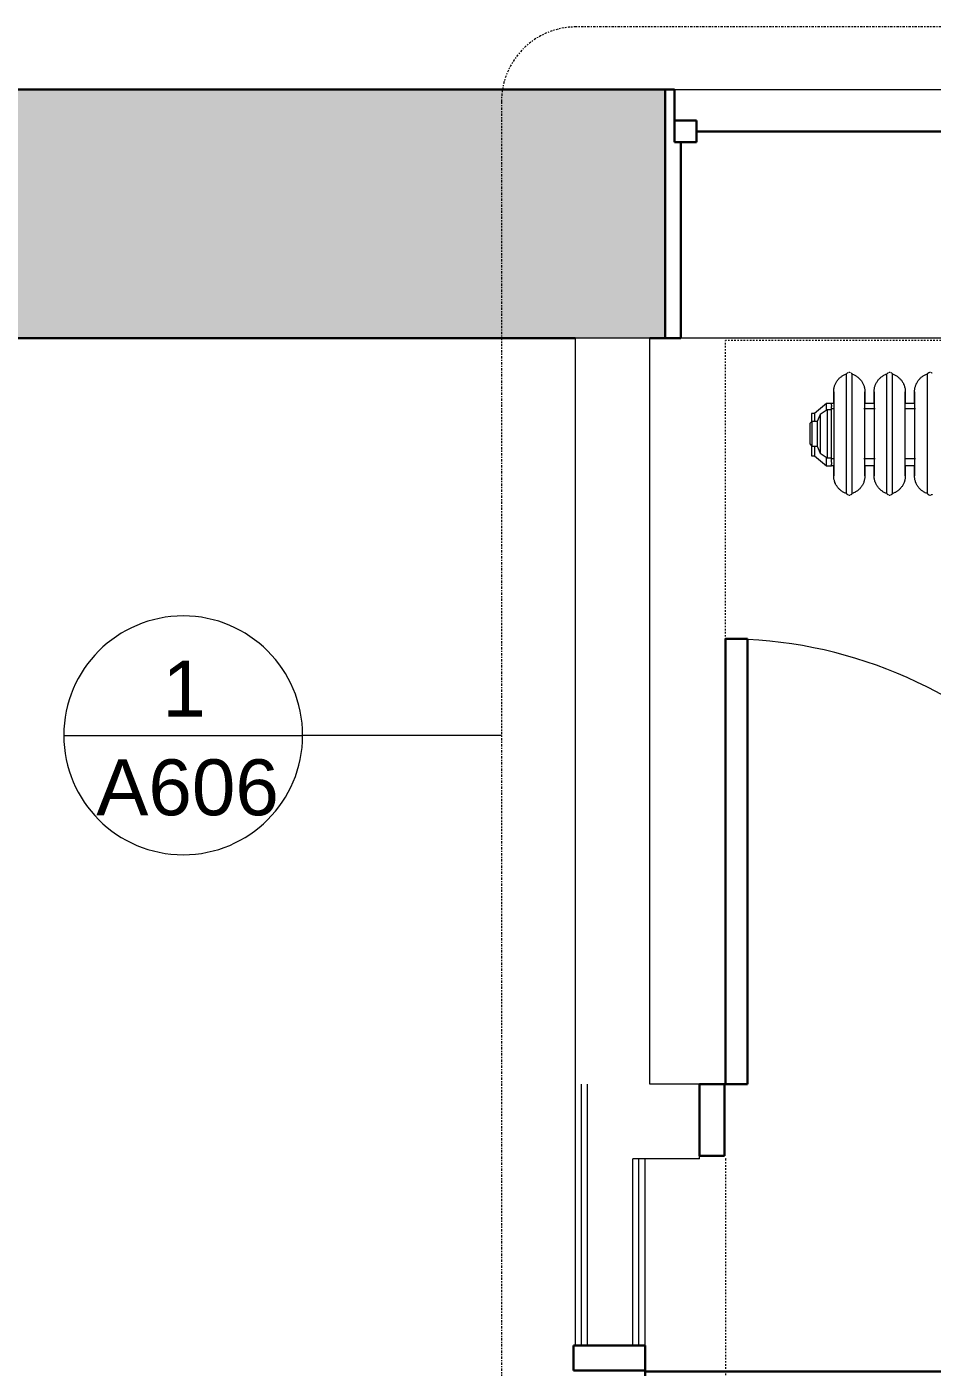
# Model space of a CAD drawing. Header units: inches. Extents: x -1176 to 1507, y -2587 to 978.
# Drawn here: x -149.1 to -76.3, y 460.9 to 568.7 of the extents above; entities that cross this region are included whole.
import ezdxf

# ---------------------------------------------------------------- set-up
doc = ezdxf.new("R2010")
doc.units = ezdxf.units.IN
doc.header["$MEASUREMENT"] = 0
doc.linetypes.add('Dash', pattern=[0.25, 0.125, -0.125])
doc.linetypes.add('Dash Dot 3_16_', pattern=[0.3125, 0.1875, -0.0625, 0, -0.0625])
for name, color, linetype, lineweight in [('A-ANNO-SYMB', 150, 'Continuous', 9), ('A-DOOR', 31, 'Continuous', 18), ('A-DOOR-FRAM', 31, 'Continuous', 30), ('A-GENM', 13, 'Continuous', 18), ('A-GLAZ', 151, 'Continuous', 18), ('A-WALL', 113, 'Continuous', 18), ('A-WALL-PATT', 111, 'Continuous', 18), ('I-WALL', 2, 'Continuous', 18)]:
    doc.layers.add(name, color=color, linetype=linetype, lineweight=lineweight)
doc.styles.add('Swis721 Lt BT', font='swissl.ttf', dxfattribs={"height": 4.5})

# ---------------------------------------------------------------- blocks, each defined once
blk = doc.blocks.new('Double Hung - side window 4_ X 6_ 3_ H 3-6128194-2nd Floor Construction')
at = {"layer": 'A-GLAZ', "color": 8, "lineweight": 30}
for p, q in [((-22.12, 10), (-21.37, 10)), ((-21.37, 5.75), (-21.37, 10)), ((21.37, 5.75), (21.37, 10)), ((22.12, 10), (21.37, 10)), ((-21.37, 7.5), (-21.37, 5.75)), ((-21.37, 7.5), (-19.62, 7.5)), ((-19.62, 7.5), (-19.62, 5.75)), ((-19.62, 6.62), (19.62, 6.62)), ((19.62, 7.5), (19.62, 5.75)), ((21.37, 7.5), (19.62, 7.5)), ((21.37, 7.5), (21.37, 5.75)), ((-21.37, 5.75), (-19.62, 5.75)), ((-21.37, 5.75), (-20.87, 5.75)), ((-20.87, -10), (-20.87, 5.75)), ((21.37, 5.75), (19.62, 5.75)), ((20.87, 5.75), (21.37, 5.75)), ((20.87, 5.75), (20.87, -10)), ((-20.87, -10), (-22.12, -10)), ((20.87, -10), (22.12, -10))]:
    blk.add_line(p, q, dxfattribs=at)
blk = doc.blocks.new('Single Flush - D2 3_ X 8_-8252885-2nd Floor Construction')
at = {"layer": 'A-DOOR', "lineweight": 30}
for p, q in [((16.15625, -2.8125), (17.90625, -2.8125)), ((16.15625, -38.625), (16.15625, -2.8125)), ((17.90625, -2.8125), (17.90625, -38.625)), ((17.90625, -38.625), (16.15625, -38.625))]:
    blk.add_line(p, q, dxfattribs=at)
at = {"layer": 'A-DOOR', "lineweight": 9}
blk.add_arc((17.90625, -2.8125), 35.8125, 179.5, 270, dxfattribs=at)
at = {"layer": 'A-DOOR-FRAM'}
for p, q in [((-20, 2.9375), (-20, -2.8125)), ((-20, 2.9375), (-18, 2.9375)), ((-18, 2.9375), (-18, -2.8125)), ((18.000004, 2.9375), (18.000004, -2.8125)), ((18.000004, 2.9375), (20.000004, 2.9375)), ((20.000004, 2.9375), (20.000004, -2.8125)), ((-20, -2.8125), (-18, -2.8125)), ((18.000004, -2.8125), (20.000004, -2.8125))]:
    blk.add_line(p, q, dxfattribs=at)
blk = doc.blocks.new('Single Flush - D2 3_ X 8_-8252915-2nd Floor Construction')
at = {"layer": 'A-DOOR', "lineweight": 30}
for p, q in [((16.16, -3), (17.91, -3)), ((16.16, -38.81), (16.16, -3)), ((17.91, -3), (17.91, -38.81)), ((17.91, -38.81), (16.16, -38.81))]:
    blk.add_line(p, q, dxfattribs=at)
at = {"layer": 'A-DOOR', "lineweight": 9}
blk.add_arc((17.91, -3), 35.81, 179.5, 270, dxfattribs=at)
at = {"layer": 'A-DOOR-FRAM'}
for p, q in [((-20, 2.75), (-20, -3)), ((-20, 2.75), (-18, 2.75)), ((-18, 2.75), (-18, -3)), ((18, 2.75), (18, -3)), ((18, 2.75), (20, 2.75)), ((20, 2.75), (20, -3)), ((-20, -3), (-18, -3)), ((18, -3), (20, -3))]:
    blk.add_line(p, q, dxfattribs=at)
at = {"layer": 'A-GENM', "linetype": 'Dash', "lineweight": 9}
for p, q in [((-17.91, 50.81), (-29.91, 50.81)), ((-29.91, 3), (-29.91, 50.81)), ((-17.91, 50.81), (17.91, 50.81)), ((-17.91, 3), (-17.91, 50.81)), ((17.91, 3), (17.91, 50.81)), ((17.87, 3), (17.91, 3)), ((-35.91, -3), (-35.91, -62.81)), ((17.87, -3), (17.91, -3)), ((17.91, -3), (17.91, -62.81)), ((-35.91, -62.81), (17.91, -62.81))]:
    blk.add_line(p, q, dxfattribs=at)
blk = doc.blocks.new('Cast_Iron_Radiator_8182 - Cast_Iron_Radiator_8182-V47-2nd Floor Construction')
at = {"layer": 'A-GENM', "lineweight": 9}
for p, q in [((-5.94, 4.85), (-5.97, 4.81)), ((-5.97, 1), (-5.97, 4.81)), ((-5.75, 4.93), (-5.79, 4.93)), ((-5.71, 4.93), (-5.75, 4.93)), ((-5.53, 4.81), (-5.56, 4.85)), ((-5.53, 1), (-5.53, 4.81)), ((-2.69, 4.85), (-2.72, 4.81)), ((-2.72, 1), (-2.72, 4.81)), ((-2.5, 4.93), (-2.54, 4.93)), ((-2.46, 4.93), (-2.5, 4.93)), ((-2.28, 4.81), (-2.31, 4.85)), ((-2.28, 1), (-2.28, 4.81)), ((0.56, 4.85), (0.53, 4.81)), ((0.53, 1), (0.53, 4.81)), ((0.75, 4.93), (0.71, 4.93)), ((0.79, 4.93), (0.75, 4.93)), ((-7.58, 2.44), (-8.54, 1.63)), ((-7.18, 2.44), (-7.58, 2.44)), ((-7.58, 1.94), (-7.58, 2.44)), ((-7, 2.44), (-7.18, 2.44)), ((-7.18, 2.29), (-7.18, 2.44)), ((-7.18, 2.3), (-7.18, 2.19)), ((-7.18, 2.01), (-7.18, 2.19)), ((-3.75, 2.44), (-4.5, 2.44)), ((-0.5, 2.44), (-1.25, 2.44)), ((-8.54, 1.63), (-8.79, 1.63)), ((-8.79, 1.63), (-8.79, 0.98)), ((-8.54, 1.63), (-8.54, 1.03)), ((-8.09, 1.55), (-8.33, 0.99)), ((-7.54, 1.93), (-8.09, 1.55)), ((-8.09, 1.55), (-8.09, -1.55)), ((-7.18, 1.93), (-7.54, 1.93)), ((-7.54, 1.93), (-7.54, -1.93)), ((-6.93, 2), (-7.18, 2)), ((-7.18, -2), (-7.18, 2)), ((-3.68, 2), (-4.57, 2)), ((-0.44, 2), (-1.32, 2)), ((-8.75, 0.99), (-8.93, 0.82)), ((-8.93, 0.82), (-8.93, -0.82)), ((-8.33, 0.99), (-8.75, 0.99)), ((-8.75, 0.99), (-8.75, -0.99)), ((-8.33, 0.99), (-8.33, -0.99)), ((-7, 1), (-7, -1)), ((-5.97, -1), (-5.97, 1)), ((-5.53, -1), (-5.53, 1)), ((-4.5, -1), (-4.5, 1)), ((-3.75, 1), (-3.75, -1)), ((-2.72, -1), (-2.72, 1)), ((-2.28, -1), (-2.28, 1)), ((-1.25, -1), (-1.25, 1)), ((-0.5, 1), (-0.5, -1)), ((0.53, -1), (0.53, 1)), ((-8.93, -0.82), (-8.75, -0.99)), ((-8.79, -0.96), (-8.79, -1.77)), ((-8.75, -0.99), (-8.33, -0.99)), ((-8.54, -1.01), (-8.54, -1.77)), ((-8.33, -0.99), (-8.09, -1.55)), ((-5.97, -4.81), (-5.97, -1)), ((-5.53, -4.81), (-5.53, -1)), ((-2.72, -4.81), (-2.72, -1)), ((-2.28, -4.81), (-2.28, -1)), ((0.53, -4.81), (0.53, -1)), ((-8.79, -1.77), (-8.54, -1.77)), ((-8.54, -1.77), (-7.58, -2.57)), ((-8.09, -1.55), (-7.54, -1.93)), ((-7.58, -2.57), (-7.58, -1.92)), ((-7.54, -1.93), (-7.18, -1.93)), ((-7.18, -2), (-6.93, -2)), ((-7.18, -2.29), (-7.18, -2.02)), ((-4.57, -2), (-3.68, -2)), ((-1.32, -2), (-0.44, -2)), ((-7.58, -2.57), (-7.18, -2.57)), ((-7.18, -2.3), (-7.18, -2.45)), ((-7.18, -2.55), (-7.18, -2.44)), ((-7.18, -2.56), (-7.18, -2.57)), ((-7.18, -2.56), (-7, -2.56)), ((-4.5, -2.56), (-3.75, -2.56)), ((-1.25, -2.56), (-0.5, -2.56)), ((-5.97, -4.81), (-5.94, -4.85)), ((-5.79, -4.93), (-5.75, -4.93)), ((-5.75, -4.93), (-5.71, -4.93)), ((-5.56, -4.85), (-5.53, -4.81)), ((-2.72, -4.81), (-2.69, -4.85)), ((-2.54, -4.93), (-2.5, -4.93)), ((-2.5, -4.93), (-2.46, -4.93)), ((-2.31, -4.85), (-2.28, -4.81)), ((0.53, -4.81), (0.56, -4.85)), ((0.71, -4.93), (0.75, -4.93)), ((0.75, -4.93), (0.79, -4.93))]:
    blk.add_line(p, q, dxfattribs=at)
at = {"layer": 'A-GENM', "lineweight": 9, "flags": 128}
for points in [[(-7, 3.38), (-7, 3.44), (-7, 3.5), (-6.99, 3.56), (-6.98, 3.62), (-6.97, 3.68), (-6.96, 3.74), (-6.94, 3.8), (-6.93, 3.85), (-6.91, 3.91), (-6.88, 3.97), (-6.86, 4.02), (-6.83, 4.08), (-6.8, 4.13), (-6.77, 4.18), (-6.74, 4.23), (-6.71, 4.28), (-6.67, 4.33), (-6.63, 4.37), (-6.59, 4.42), (-6.55, 4.46), (-6.5, 4.5), (-6.46, 4.54), (-6.41, 4.58), (-6.36, 4.61), (-6.31, 4.65), (-6.26, 4.68), (-6.21, 4.71), (-6.16, 4.73), (-6.1, 4.76), (-6.05, 4.78), (-5.99, 4.8)], [(-5.94, 4.85), (-5.94, 4.85), (-5.93, 4.86), (-5.93, 4.87), (-5.92, 4.87), (-5.92, 4.88)], [(-5.91, 4.89), (-5.9, 4.89), (-5.9, 4.9), (-5.89, 4.9), (-5.88, 4.9)], [(-5.87, 4.91), (-5.87, 4.92), (-5.86, 4.92), (-5.85, 4.92), (-5.84, 4.92), (-5.84, 4.93)], [(-5.66, 4.93), (-5.65, 4.92), (-5.65, 4.92), (-5.64, 4.92), (-5.63, 4.91), (-5.63, 4.91)], [(-5.61, 4.9), (-5.61, 4.9), (-5.6, 4.9), (-5.6, 4.89), (-5.59, 4.89)], [(-5.58, 4.88), (-5.57, 4.87), (-5.57, 4.87), (-5.57, 4.86), (-5.56, 4.85), (-5.56, 4.85)], [(-5.53, 4.81), (-5.48, 4.79), (-5.42, 4.77), (-5.36, 4.74), (-5.31, 4.72), (-5.26, 4.69), (-5.21, 4.66), (-5.16, 4.62), (-5.11, 4.59), (-5.06, 4.55), (-5.01, 4.51), (-4.97, 4.47), (-4.93, 4.43), (-4.89, 4.39), (-4.85, 4.34), (-4.81, 4.3), (-4.77, 4.25), (-4.74, 4.2), (-4.71, 4.15), (-4.68, 4.1), (-4.65, 4.04), (-4.63, 3.99), (-4.6, 3.93), (-4.58, 3.88), (-4.56, 3.82), (-4.55, 3.76), (-4.53, 3.7), (-4.52, 3.64), (-4.51, 3.58), (-4.5, 3.52), (-4.5, 3.47), (-4.5, 3.41), (-4.5, 3.38)], [(-3.75, 3.38), (-3.75, 3.44), (-3.75, 3.5), (-3.74, 3.56), (-3.73, 3.62), (-3.72, 3.68), (-3.71, 3.74), (-3.69, 3.8), (-3.68, 3.85), (-3.66, 3.91), (-3.63, 3.97), (-3.61, 4.02), (-3.58, 4.08), (-3.55, 4.13), (-3.52, 4.18), (-3.49, 4.23), (-3.46, 4.28), (-3.42, 4.33), (-3.38, 4.37), (-3.34, 4.42), (-3.3, 4.46), (-3.25, 4.5), (-3.21, 4.54), (-3.16, 4.58), (-3.11, 4.61), (-3.06, 4.65), (-3.01, 4.68), (-2.96, 4.71), (-2.91, 4.73), (-2.85, 4.76), (-2.8, 4.78), (-2.74, 4.8)], [(-2.69, 4.85), (-2.69, 4.85), (-2.68, 4.86), (-2.68, 4.87), (-2.67, 4.87), (-2.67, 4.88)], [(-2.66, 4.89), (-2.65, 4.89), (-2.65, 4.9), (-2.64, 4.9), (-2.63, 4.9)], [(-2.62, 4.91), (-2.62, 4.92), (-2.61, 4.92), (-2.6, 4.92), (-2.59, 4.92), (-2.59, 4.93)], [(-2.41, 4.93), (-2.4, 4.92), (-2.4, 4.92), (-2.39, 4.92), (-2.38, 4.91), (-2.38, 4.91)], [(-2.36, 4.9), (-2.36, 4.9), (-2.35, 4.9), (-2.35, 4.89), (-2.34, 4.89)], [(-2.33, 4.88), (-2.32, 4.87), (-2.32, 4.87), (-2.32, 4.86), (-2.31, 4.85), (-2.31, 4.85)], [(-2.28, 4.81), (-2.23, 4.79), (-2.17, 4.77), (-2.11, 4.74), (-2.06, 4.72), (-2.01, 4.69), (-1.96, 4.66), (-1.91, 4.62), (-1.86, 4.59), (-1.81, 4.55), (-1.76, 4.51), (-1.72, 4.47), (-1.68, 4.43), (-1.64, 4.39), (-1.6, 4.34), (-1.56, 4.3), (-1.52, 4.25), (-1.49, 4.2), (-1.46, 4.15), (-1.43, 4.1), (-1.4, 4.04), (-1.38, 3.99), (-1.35, 3.93), (-1.33, 3.88), (-1.31, 3.82), (-1.3, 3.76), (-1.28, 3.7), (-1.27, 3.64), (-1.26, 3.58), (-1.25, 3.52), (-1.25, 3.47), (-1.25, 3.41), (-1.25, 3.38)], [(-0.5, 3.38), (-0.5, 3.44), (-0.5, 3.5), (-0.49, 3.56), (-0.48, 3.62), (-0.47, 3.68), (-0.46, 3.74), (-0.44, 3.8), (-0.43, 3.85), (-0.41, 3.91), (-0.38, 3.97), (-0.36, 4.02), (-0.33, 4.08), (-0.3, 4.13), (-0.27, 4.18), (-0.24, 4.23), (-0.21, 4.28), (-0.17, 4.33), (-0.13, 4.37), (-0.09, 4.42), (-0.05, 4.46), (0, 4.5), (0.04, 4.54), (0.09, 4.58), (0.14, 4.61), (0.19, 4.65), (0.24, 4.68), (0.29, 4.71), (0.34, 4.73), (0.4, 4.76), (0.45, 4.78), (0.51, 4.8)], [(0.56, 4.85), (0.56, 4.85), (0.57, 4.86), (0.57, 4.87), (0.58, 4.87), (0.58, 4.88)], [(0.59, 4.89), (0.6, 4.89), (0.6, 4.9), (0.61, 4.9), (0.62, 4.9)], [(0.63, 4.91), (0.63, 4.92), (0.64, 4.92), (0.65, 4.92), (0.66, 4.92), (0.66, 4.93)], [(0.84, 4.93), (0.85, 4.92), (0.85, 4.92), (0.86, 4.92), (0.87, 4.91), (0.87, 4.91)], [(0.89, 4.9), (0.89, 4.9), (0.9, 4.9), (0.9, 4.89), (0.91, 4.89)], [(-7, 2.44), (-7, 2.5), (-7, 2.57), (-7, 2.64), (-7, 2.71), (-7, 2.77), (-7, 2.84), (-7, 2.9), (-7, 2.95), (-7, 3.01), (-7, 3.06), (-7, 3.1), (-7, 3.15), (-7, 3.18), (-7, 3.22), (-7, 3.25), (-7, 3.28), (-7, 3.31), (-7, 3.33), (-7, 3.35), (-7, 3.36), (-7, 3.37), (-7, 3.38), (-7, 3.38), (-7, 3.38)], [(-7, 3.38), (-7, 3.38), (-7, 3.38), (-7, 3.37), (-7, 3.35), (-7, 3.34), (-7, 3.31), (-7, 3.29), (-7, 3.26), (-7, 3.23), (-7, 3.19), (-7, 3.16), (-7, 3.11), (-7, 3.07), (-7, 3.02), (-7, 2.97), (-7, 2.91), (-7, 2.85), (-7, 2.79), (-7, 2.73), (-7, 2.66), (-7, 2.59), (-7, 2.52), (-7, 2.44), (-7, 2.37), (-7, 2.29), (-7, 2.21), (-7, 2.12), (-7, 2.04), (-7, 1.95), (-7, 1.86), (-7, 1.77), (-7, 1.68), (-7, 1.59), (-7, 1.5), (-7, 1.41), (-7, 1.31), (-7, 1.22), (-7, 1.12), (-7, 1.03), (-7, 1)], [(-4.5, 3.38), (-4.5, 3.38), (-4.5, 3.38), (-4.5, 3.37), (-4.5, 3.35), (-4.5, 3.34), (-4.5, 3.31), (-4.5, 3.29), (-4.5, 3.26), (-4.5, 3.23), (-4.5, 3.19), (-4.5, 3.16), (-4.5, 3.11), (-4.5, 3.07), (-4.5, 3.02), (-4.5, 2.97), (-4.5, 2.91), (-4.5, 2.85), (-4.5, 2.79), (-4.5, 2.73), (-4.5, 2.66), (-4.5, 2.59), (-4.5, 2.52), (-4.5, 2.44)], [(-4.5, 1), (-4.5, 1.1), (-4.5, 1.19), (-4.5, 1.29), (-4.5, 1.38), (-4.5, 1.47), (-4.5, 1.57), (-4.5, 1.66), (-4.5, 1.75), (-4.5, 1.84), (-4.5, 1.93), (-4.5, 2.02), (-4.5, 2.1), (-4.5, 2.18), (-4.5, 2.27), (-4.5, 2.35), (-4.5, 2.42), (-4.5, 2.5), (-4.5, 2.57), (-4.5, 2.64), (-4.5, 2.71), (-4.5, 2.77), (-4.5, 2.84), (-4.5, 2.9), (-4.5, 2.95), (-4.5, 3.01), (-4.5, 3.06), (-4.5, 3.1), (-4.5, 3.15), (-4.5, 3.18), (-4.5, 3.22), (-4.5, 3.25), (-4.5, 3.28), (-4.5, 3.31), (-4.5, 3.33), (-4.5, 3.35), (-4.5, 3.36), (-4.5, 3.37), (-4.5, 3.38), (-4.5, 3.38), (-4.5, 3.38)], [(-3.75, 2.44), (-3.75, 2.5), (-3.75, 2.57), (-3.75, 2.64), (-3.75, 2.71), (-3.75, 2.77), (-3.75, 2.84), (-3.75, 2.9), (-3.75, 2.95), (-3.75, 3.01), (-3.75, 3.06), (-3.75, 3.1), (-3.75, 3.15), (-3.75, 3.18), (-3.75, 3.22), (-3.75, 3.25), (-3.75, 3.28), (-3.75, 3.31), (-3.75, 3.33), (-3.75, 3.35), (-3.75, 3.36), (-3.75, 3.37), (-3.75, 3.38), (-3.75, 3.38), (-3.75, 3.38)], [(-3.75, 3.38), (-3.75, 3.38), (-3.75, 3.38), (-3.75, 3.37), (-3.75, 3.35), (-3.75, 3.34), (-3.75, 3.31), (-3.75, 3.29), (-3.75, 3.26), (-3.75, 3.23), (-3.75, 3.19), (-3.75, 3.16), (-3.75, 3.11), (-3.75, 3.07), (-3.75, 3.02), (-3.75, 2.97), (-3.75, 2.91), (-3.75, 2.85), (-3.75, 2.79), (-3.75, 2.73), (-3.75, 2.66), (-3.75, 2.59), (-3.75, 2.52), (-3.75, 2.44), (-3.75, 2.37), (-3.75, 2.29), (-3.75, 2.21), (-3.75, 2.12), (-3.75, 2.04), (-3.75, 1.95), (-3.75, 1.86), (-3.75, 1.77), (-3.75, 1.68), (-3.75, 1.59), (-3.75, 1.5), (-3.75, 1.41), (-3.75, 1.31), (-3.75, 1.22), (-3.75, 1.12), (-3.75, 1.03), (-3.75, 1)], [(-1.25, 3.38), (-1.25, 3.38), (-1.25, 3.38), (-1.25, 3.37), (-1.25, 3.35), (-1.25, 3.34), (-1.25, 3.31), (-1.25, 3.29), (-1.25, 3.26), (-1.25, 3.23), (-1.25, 3.19), (-1.25, 3.16), (-1.25, 3.11), (-1.25, 3.07), (-1.25, 3.02), (-1.25, 2.97), (-1.25, 2.91), (-1.25, 2.85), (-1.25, 2.79), (-1.25, 2.73), (-1.25, 2.66), (-1.25, 2.59), (-1.25, 2.52), (-1.25, 2.44)], [(-1.25, 1), (-1.25, 1.1), (-1.25, 1.19), (-1.25, 1.29), (-1.25, 1.38), (-1.25, 1.47), (-1.25, 1.57), (-1.25, 1.66), (-1.25, 1.75), (-1.25, 1.84), (-1.25, 1.93), (-1.25, 2.02), (-1.25, 2.1), (-1.25, 2.18), (-1.25, 2.27), (-1.25, 2.35), (-1.25, 2.42), (-1.25, 2.5), (-1.25, 2.57), (-1.25, 2.64), (-1.25, 2.71), (-1.25, 2.77), (-1.25, 2.84), (-1.25, 2.9), (-1.25, 2.95), (-1.25, 3.01), (-1.25, 3.06), (-1.25, 3.1), (-1.25, 3.15), (-1.25, 3.18), (-1.25, 3.22), (-1.25, 3.25), (-1.25, 3.28), (-1.25, 3.31), (-1.25, 3.33), (-1.25, 3.35), (-1.25, 3.36), (-1.25, 3.37), (-1.25, 3.38), (-1.25, 3.38), (-1.25, 3.38)], [(-0.5, 2.44), (-0.5, 2.5), (-0.5, 2.57), (-0.5, 2.64), (-0.5, 2.71), (-0.5, 2.77), (-0.5, 2.84), (-0.5, 2.9), (-0.5, 2.95), (-0.5, 3.01), (-0.5, 3.06), (-0.5, 3.1), (-0.5, 3.15), (-0.5, 3.18), (-0.5, 3.22), (-0.5, 3.25), (-0.5, 3.28), (-0.5, 3.31), (-0.5, 3.33), (-0.5, 3.35), (-0.5, 3.36), (-0.5, 3.37), (-0.5, 3.38), (-0.5, 3.38), (-0.5, 3.38)], [(-0.5, 3.38), (-0.5, 3.38), (-0.5, 3.38), (-0.5, 3.37), (-0.5, 3.35), (-0.5, 3.34), (-0.5, 3.31), (-0.5, 3.29), (-0.5, 3.26), (-0.5, 3.23), (-0.5, 3.19), (-0.5, 3.16), (-0.5, 3.11), (-0.5, 3.07), (-0.5, 3.02), (-0.5, 2.97), (-0.5, 2.91), (-0.5, 2.85), (-0.5, 2.79), (-0.5, 2.73), (-0.5, 2.66), (-0.5, 2.59), (-0.5, 2.52), (-0.5, 2.44), (-0.5, 2.37), (-0.5, 2.29), (-0.5, 2.21), (-0.5, 2.12), (-0.5, 2.04), (-0.5, 1.95), (-0.5, 1.86), (-0.5, 1.77), (-0.5, 1.68), (-0.5, 1.59), (-0.5, 1.5), (-0.5, 1.41), (-0.5, 1.31), (-0.5, 1.22), (-0.5, 1.12), (-0.5, 1.03), (-0.5, 1)], [(-7, -1), (-7, -1.1), (-7, -1.19), (-7, -1.29), (-7, -1.38), (-7, -1.47), (-7, -1.57), (-7, -1.66), (-7, -1.75), (-7, -1.84), (-7, -1.93), (-7, -2.02), (-7, -2.1), (-7, -2.18), (-7, -2.27), (-7, -2.35), (-7, -2.42), (-7, -2.5), (-7, -2.57), (-7, -2.64), (-7, -2.71), (-7, -2.77), (-7, -2.84), (-7, -2.9), (-7, -2.95), (-7, -3.01), (-7, -3.06), (-7, -3.1), (-7, -3.15), (-7, -3.18), (-7, -3.22), (-7, -3.25), (-7, -3.28), (-7, -3.31), (-7, -3.33), (-7, -3.35), (-7, -3.36), (-7, -3.37), (-7, -3.38), (-7, -3.38), (-7, -3.38)], [(-4.5, -3.38), (-4.5, -3.38), (-4.5, -3.38), (-4.5, -3.37), (-4.5, -3.35), (-4.5, -3.34), (-4.5, -3.31), (-4.5, -3.29), (-4.5, -3.26), (-4.5, -3.23), (-4.5, -3.19), (-4.5, -3.16), (-4.5, -3.11), (-4.5, -3.07), (-4.5, -3.02), (-4.5, -2.97), (-4.5, -2.91), (-4.5, -2.85), (-4.5, -2.79), (-4.5, -2.73), (-4.5, -2.66), (-4.5, -2.59), (-4.5, -2.52), (-4.5, -2.44), (-4.5, -2.37), (-4.5, -2.29), (-4.5, -2.21), (-4.5, -2.12), (-4.5, -2.04), (-4.5, -1.95), (-4.5, -1.86), (-4.5, -1.77), (-4.5, -1.68), (-4.5, -1.59), (-4.5, -1.5), (-4.5, -1.41), (-4.5, -1.31), (-4.5, -1.22), (-4.5, -1.12), (-4.5, -1.03), (-4.5, -1)], [(-3.75, -1), (-3.75, -1.1), (-3.75, -1.19), (-3.75, -1.29), (-3.75, -1.38), (-3.75, -1.47), (-3.75, -1.57), (-3.75, -1.66), (-3.75, -1.75), (-3.75, -1.84), (-3.75, -1.93), (-3.75, -2.02), (-3.75, -2.1), (-3.75, -2.18), (-3.75, -2.27), (-3.75, -2.35), (-3.75, -2.42), (-3.75, -2.5), (-3.75, -2.57), (-3.75, -2.64), (-3.75, -2.71), (-3.75, -2.77), (-3.75, -2.84), (-3.75, -2.9), (-3.75, -2.95), (-3.75, -3.01), (-3.75, -3.06), (-3.75, -3.1), (-3.75, -3.15), (-3.75, -3.18), (-3.75, -3.22), (-3.75, -3.25), (-3.75, -3.28), (-3.75, -3.31), (-3.75, -3.33), (-3.75, -3.35), (-3.75, -3.36), (-3.75, -3.37), (-3.75, -3.38), (-3.75, -3.38), (-3.75, -3.38)], [(-1.25, -3.38), (-1.25, -3.38), (-1.25, -3.38), (-1.25, -3.37), (-1.25, -3.35), (-1.25, -3.34), (-1.25, -3.31), (-1.25, -3.29), (-1.25, -3.26), (-1.25, -3.23), (-1.25, -3.19), (-1.25, -3.16), (-1.25, -3.11), (-1.25, -3.07), (-1.25, -3.02), (-1.25, -2.97), (-1.25, -2.91), (-1.25, -2.85), (-1.25, -2.79), (-1.25, -2.73), (-1.25, -2.66), (-1.25, -2.59), (-1.25, -2.52), (-1.25, -2.44), (-1.25, -2.37), (-1.25, -2.29), (-1.25, -2.21), (-1.25, -2.12), (-1.25, -2.04), (-1.25, -1.95), (-1.25, -1.86), (-1.25, -1.77), (-1.25, -1.68), (-1.25, -1.59), (-1.25, -1.5), (-1.25, -1.41), (-1.25, -1.31), (-1.25, -1.22), (-1.25, -1.12), (-1.25, -1.03), (-1.25, -1)], [(-0.5, -1), (-0.5, -1.1), (-0.5, -1.19), (-0.5, -1.29), (-0.5, -1.38), (-0.5, -1.47), (-0.5, -1.57), (-0.5, -1.66), (-0.5, -1.75), (-0.5, -1.84), (-0.5, -1.93), (-0.5, -2.02), (-0.5, -2.1), (-0.5, -2.18), (-0.5, -2.27), (-0.5, -2.35), (-0.5, -2.42), (-0.5, -2.5), (-0.5, -2.57), (-0.5, -2.64), (-0.5, -2.71), (-0.5, -2.77), (-0.5, -2.84), (-0.5, -2.9), (-0.5, -2.95), (-0.5, -3.01), (-0.5, -3.06), (-0.5, -3.1), (-0.5, -3.15), (-0.5, -3.18), (-0.5, -3.22), (-0.5, -3.25), (-0.5, -3.28), (-0.5, -3.31), (-0.5, -3.33), (-0.5, -3.35), (-0.5, -3.36), (-0.5, -3.37), (-0.5, -3.38), (-0.5, -3.38), (-0.5, -3.38)], [(-7, -3.38), (-7, -3.38), (-7, -3.38), (-7, -3.37), (-7, -3.35), (-7, -3.34), (-7, -3.31), (-7, -3.29), (-7, -3.26), (-7, -3.23), (-7, -3.19), (-7, -3.16), (-7, -3.11), (-7, -3.07), (-7, -3.02), (-7, -2.97), (-7, -2.91), (-7, -2.85), (-7, -2.79), (-7, -2.73), (-7, -2.66), (-7, -2.59), (-7, -2.56)], [(-4.5, -2.57), (-4.5, -2.64), (-4.5, -2.71), (-4.5, -2.77), (-4.5, -2.84), (-4.5, -2.9), (-4.5, -2.95), (-4.5, -3.01), (-4.5, -3.06), (-4.5, -3.1), (-4.5, -3.15), (-4.5, -3.18), (-4.5, -3.22), (-4.5, -3.25), (-4.5, -3.28), (-4.5, -3.31), (-4.5, -3.33), (-4.5, -3.35), (-4.5, -3.36), (-4.5, -3.37), (-4.5, -3.38), (-4.5, -3.38), (-4.5, -3.38)], [(-3.75, -3.38), (-3.75, -3.38), (-3.75, -3.38), (-3.75, -3.37), (-3.75, -3.35), (-3.75, -3.34), (-3.75, -3.31), (-3.75, -3.29), (-3.75, -3.26), (-3.75, -3.23), (-3.75, -3.19), (-3.75, -3.16), (-3.75, -3.11), (-3.75, -3.07), (-3.75, -3.02), (-3.75, -2.97), (-3.75, -2.91), (-3.75, -2.85), (-3.75, -2.79), (-3.75, -2.73), (-3.75, -2.66), (-3.75, -2.59), (-3.75, -2.56)], [(-1.25, -2.57), (-1.25, -2.64), (-1.25, -2.71), (-1.25, -2.77), (-1.25, -2.84), (-1.25, -2.9), (-1.25, -2.95), (-1.25, -3.01), (-1.25, -3.06), (-1.25, -3.1), (-1.25, -3.15), (-1.25, -3.18), (-1.25, -3.22), (-1.25, -3.25), (-1.25, -3.28), (-1.25, -3.31), (-1.25, -3.33), (-1.25, -3.35), (-1.25, -3.36), (-1.25, -3.37), (-1.25, -3.38), (-1.25, -3.38), (-1.25, -3.38)], [(-0.5, -3.38), (-0.5, -3.38), (-0.5, -3.38), (-0.5, -3.37), (-0.5, -3.35), (-0.5, -3.34), (-0.5, -3.31), (-0.5, -3.29), (-0.5, -3.26), (-0.5, -3.23), (-0.5, -3.19), (-0.5, -3.16), (-0.5, -3.11), (-0.5, -3.07), (-0.5, -3.02), (-0.5, -2.97), (-0.5, -2.91), (-0.5, -2.85), (-0.5, -2.79), (-0.5, -2.73), (-0.5, -2.66), (-0.5, -2.59), (-0.5, -2.56)], [(-5.97, -4.81), (-6.02, -4.79), (-6.08, -4.77), (-6.14, -4.74), (-6.19, -4.72), (-6.24, -4.69), (-6.29, -4.66), (-6.34, -4.62), (-6.39, -4.59), (-6.44, -4.55), (-6.49, -4.51), (-6.53, -4.47), (-6.57, -4.43), (-6.61, -4.39), (-6.65, -4.34), (-6.69, -4.3), (-6.73, -4.25), (-6.76, -4.2), (-6.79, -4.15), (-6.82, -4.1), (-6.85, -4.04), (-6.87, -3.99), (-6.9, -3.93), (-6.92, -3.88), (-6.94, -3.82), (-6.95, -3.76), (-6.97, -3.7), (-6.98, -3.64), (-6.99, -3.58), (-7, -3.52), (-7, -3.47), (-7, -3.41), (-7, -3.38)], [(-4.5, -3.38), (-4.5, -3.44), (-4.5, -3.5), (-4.51, -3.56), (-4.52, -3.62), (-4.53, -3.68), (-4.54, -3.74), (-4.56, -3.8), (-4.57, -3.85), (-4.59, -3.91), (-4.62, -3.97), (-4.64, -4.02), (-4.67, -4.08), (-4.7, -4.13), (-4.73, -4.18), (-4.76, -4.23), (-4.79, -4.28), (-4.83, -4.33), (-4.87, -4.37), (-4.91, -4.42), (-4.95, -4.46), (-5, -4.5), (-5.04, -4.54), (-5.09, -4.58), (-5.14, -4.61), (-5.19, -4.65), (-5.24, -4.68), (-5.29, -4.71), (-5.34, -4.73), (-5.4, -4.76), (-5.45, -4.78), (-5.51, -4.8)], [(-2.72, -4.81), (-2.77, -4.79), (-2.83, -4.77), (-2.89, -4.74), (-2.94, -4.72), (-2.99, -4.69), (-3.04, -4.66), (-3.09, -4.62), (-3.14, -4.59), (-3.19, -4.55), (-3.24, -4.51), (-3.28, -4.47), (-3.32, -4.43), (-3.36, -4.39), (-3.4, -4.34), (-3.44, -4.3), (-3.48, -4.25), (-3.51, -4.2), (-3.54, -4.15), (-3.57, -4.1), (-3.6, -4.04), (-3.62, -3.99), (-3.65, -3.93), (-3.67, -3.88), (-3.69, -3.82), (-3.7, -3.76), (-3.72, -3.7), (-3.73, -3.64), (-3.74, -3.58), (-3.75, -3.52), (-3.75, -3.47), (-3.75, -3.41), (-3.75, -3.38)], [(-1.25, -3.38), (-1.25, -3.44), (-1.25, -3.5), (-1.26, -3.56), (-1.27, -3.62), (-1.28, -3.68), (-1.29, -3.74), (-1.31, -3.8), (-1.32, -3.85), (-1.34, -3.91), (-1.37, -3.97), (-1.39, -4.02), (-1.42, -4.08), (-1.45, -4.13), (-1.48, -4.18), (-1.51, -4.23), (-1.54, -4.28), (-1.58, -4.33), (-1.62, -4.37), (-1.66, -4.42), (-1.7, -4.46), (-1.75, -4.5), (-1.79, -4.54), (-1.84, -4.58), (-1.89, -4.61), (-1.94, -4.65), (-1.99, -4.68), (-2.04, -4.71), (-2.09, -4.73), (-2.15, -4.76), (-2.2, -4.78), (-2.26, -4.8)], [(0.53, -4.81), (0.48, -4.79), (0.42, -4.77), (0.36, -4.74), (0.31, -4.72), (0.26, -4.69), (0.21, -4.66), (0.16, -4.62), (0.11, -4.59), (0.06, -4.55), (0.01, -4.51), (-0.03, -4.47), (-0.07, -4.43), (-0.11, -4.39), (-0.15, -4.34), (-0.19, -4.3), (-0.23, -4.25), (-0.26, -4.2), (-0.29, -4.15), (-0.32, -4.1), (-0.35, -4.04), (-0.37, -3.99), (-0.4, -3.93), (-0.42, -3.88), (-0.44, -3.82), (-0.45, -3.76), (-0.47, -3.7), (-0.48, -3.64), (-0.49, -3.58), (-0.5, -3.52), (-0.5, -3.47), (-0.5, -3.41), (-0.5, -3.38)], [(-5.92, -4.88), (-5.93, -4.87), (-5.93, -4.87), (-5.93, -4.86), (-5.94, -4.85), (-5.94, -4.85)], [(-5.89, -4.9), (-5.89, -4.9), (-5.9, -4.9), (-5.9, -4.89), (-5.91, -4.89)], [(-5.84, -4.93), (-5.85, -4.92), (-5.85, -4.92), (-5.86, -4.92), (-5.87, -4.91), (-5.87, -4.91)], [(-5.63, -4.91), (-5.63, -4.92), (-5.64, -4.92), (-5.65, -4.92), (-5.66, -4.92), (-5.66, -4.93)], [(-5.59, -4.89), (-5.6, -4.89), (-5.6, -4.9), (-5.61, -4.9), (-5.62, -4.9)], [(-5.56, -4.85), (-5.56, -4.85), (-5.57, -4.86), (-5.57, -4.87), (-5.58, -4.87), (-5.58, -4.88)], [(-2.67, -4.88), (-2.68, -4.87), (-2.68, -4.87), (-2.68, -4.86), (-2.69, -4.85), (-2.69, -4.85)], [(-2.64, -4.9), (-2.64, -4.9), (-2.65, -4.9), (-2.65, -4.89), (-2.66, -4.89)], [(-2.59, -4.93), (-2.6, -4.92), (-2.6, -4.92), (-2.61, -4.92), (-2.62, -4.91), (-2.62, -4.91)], [(-2.38, -4.91), (-2.38, -4.92), (-2.39, -4.92), (-2.4, -4.92), (-2.41, -4.92), (-2.41, -4.93)], [(-2.34, -4.89), (-2.35, -4.89), (-2.35, -4.9), (-2.36, -4.9), (-2.37, -4.9)], [(-2.31, -4.85), (-2.31, -4.85), (-2.32, -4.86), (-2.32, -4.87), (-2.33, -4.87), (-2.33, -4.88)], [(0.58, -4.88), (0.57, -4.87), (0.57, -4.87), (0.57, -4.86), (0.56, -4.85), (0.56, -4.85)], [(0.61, -4.9), (0.61, -4.9), (0.6, -4.9), (0.6, -4.89), (0.59, -4.89)], [(0.66, -4.93), (0.65, -4.92), (0.65, -4.92), (0.64, -4.92), (0.63, -4.91), (0.63, -4.91)], [(0.87, -4.91), (0.87, -4.92), (0.86, -4.92), (0.85, -4.92), (0.84, -4.92), (0.84, -4.93)], [(0.91, -4.89), (0.9, -4.89), (0.9, -4.9), (0.89, -4.9), (0.88, -4.9)]]:
    blk.add_lwpolyline(points, dxfattribs=at)
blk = doc.blocks.new('Floor Plan - Callout Head-3511279-2nd Floor Construction')
at = {"layer": 'A-ANNO-SYMB'}
blk.add_line((-0.2, 0), (0.2, 0), dxfattribs=at)
for start, end in [(360, 180), (180, 360)]:
    blk.add_arc((0, 0), 0.2, start, end, dxfattribs=at)

msp = doc.modelspace()

# ---------------------------------------------------------------- hatches: boundary and pattern name
at = {"layer": 'A-WALL-PATT'}
h = msp.add_hatch(color=250, dxfattribs=at)
h.paths.add_polyline_path([(-22.28, 543.68), (-22.28, 563.68), (-53.53, 563.68), (-53.53, 543.68)], flags=0)
h.paths.add_polyline_path([(-152.07, 543.68), (-97.77, 543.68), (-97.77, 563.68), (-152.07, 563.68)], flags=0)
h.paths.add_polyline_path([(-264.81, 543.68), (-196.3, 543.68), (-196.3, 563.68), (-264.81, 563.68)], flags=0)
h.paths.add_polyline_path([(-570.04, 543.68), (-516.71, 543.68), (-516.71, 563.68), (-590.07, 563.68), (-590.07, 543.68), (-570.07, 543.68)], flags=0)
h.paths.add_polyline_path([(-476.71, 543.68), (-421.79, 543.68), (-421.79, 563.68), (-476.71, 563.68)], flags=0)
h.paths.add_polyline_path([(-356.82, 543.68), (-309.04, 543.68), (-309.04, 563.68), (-377.56, 563.68), (-377.56, 543.68), (-359.03, 543.68)], flags=0)

# ---------------------------------------------------------------- linework, layer by layer
at = {"layer": 'A-ANNO-SYMB', "linetype": 'Dash Dot 3_16_'}
for p, q in [((15.57, 568.71), (-104.94, 568.71)), ((-110.94, 562.71), (-110.94, 316.83))]:
    msp.add_line(p, q, dxfattribs=at)
at = {"layer": 'A-ANNO-SYMB'}
msp.add_line((-110.94, 511.74), (-126.92, 511.74), dxfattribs=at)
at = {"layer": 'A-ANNO-SYMB', "linetype": 'Dash Dot 3_16_'}
msp.add_arc((-104.94, 562.71), 6, 90, 180, dxfattribs=at)
at = {"layer": 'A-WALL', "color": 8, "lineweight": 30}
for p, q in [((-152.07, 563.68), (-97.77, 563.68)), ((-97.77, 563.68), (-97.77, 543.68)), ((-152.07, 543.68), (-105.01, 543.68)), ((-99.01, 543.68), (-97.77, 543.68))]:
    msp.add_line(p, q, dxfattribs=at)
at = {"layer": 'A-WALL', "lineweight": 9}
for p, q in [((-97.77, 563.68), (-53.53, 563.68)), ((-53.53, 543.68), (-97.77, 543.68))]:
    msp.add_line(p, q, dxfattribs=at)
at = {"layer": 'A-WALL'}
for p, q in [((-105.01, 543.68), (-105.01, 483.68)), ((-99.01, 543.68), (-105.01, 543.68)), ((-99.01, 483.68), (-99.01, 543.68)), ((-104.51, 462.68), (-104.51, 483.68)), ((-104.01, 462.68), (-104.01, 483.68)), ((-95.01, 483.68), (-99.01, 483.68)), ((-95.01, 477.68), (-95.01, 483.68)), ((-100.39, 462.68), (-100.39, 477.68)), ((-95.01, 477.68), (-100.39, 477.68)), ((-99.89, 462.68), (-99.89, 477.68))]:
    msp.add_line(p, q, dxfattribs=at)
at = {"layer": 'I-WALL'}
for p, q in [((-105.01, 483.68), (-105.01, 462.68)), ((-99.39, 462.68), (-99.39, 477.68)), ((-105.01, 462.68), (-99.39, 462.68))]:
    msp.add_line(p, q, dxfattribs=at)

# ---------------------------------------------------------------- block references
at = {"layer": 'A-ANNO-SYMB', "xscale": 47.99999999999997, "yscale": 47.99999999999997, "zscale": 47.99999999999997}
msp.add_blockref('Floor Plan - Callout Head-3511279-2nd Floor Construction', (-136.52, 511.74), dxfattribs=at)
at = {"layer": 'A-DOOR'}
for name, p, rotation in [('Single Flush - D2 3_ X 8_-8252915-2nd Floor Construction', (-75.01, 480.68), 180), ('Single Flush - D2 3_ X 8_-8252885-2nd Floor Construction', (-102.2, 442.68), 89.99999999999991)]:
    msp.add_blockref(name, p, dxfattribs=dict(at, rotation=rotation))
at = {"layer": 'A-GENM', "lineweight": 9}
msp.add_blockref('Cast_Iron_Radiator_8182 - Cast_Iron_Radiator_8182-V47-2nd Floor Construction', (-77.23, 535.99), dxfattribs=at)
at = {"layer": 'A-GLAZ'}
msp.add_blockref('Double Hung - side window 4_ X 6_ 3_ H 3-6128194-2nd Floor Construction', (-75.65, 553.68), dxfattribs=at)

# ---------------------------------------------------------------- texts
at = {"layer": 'A-ANNO-SYMB', "char_height": 4.5, "attachment_point": 1, "style": 'Swis721 Lt BT'}
for s, insert, width in [('1', (-138.19, 517.75), 4.0905), ('A606', (-143.51, 509.81), 16.968)]:
    msp.add_mtext(s, dxfattribs=dict(at, insert=insert, width=width))

doc.saveas('drawing.dxf')
